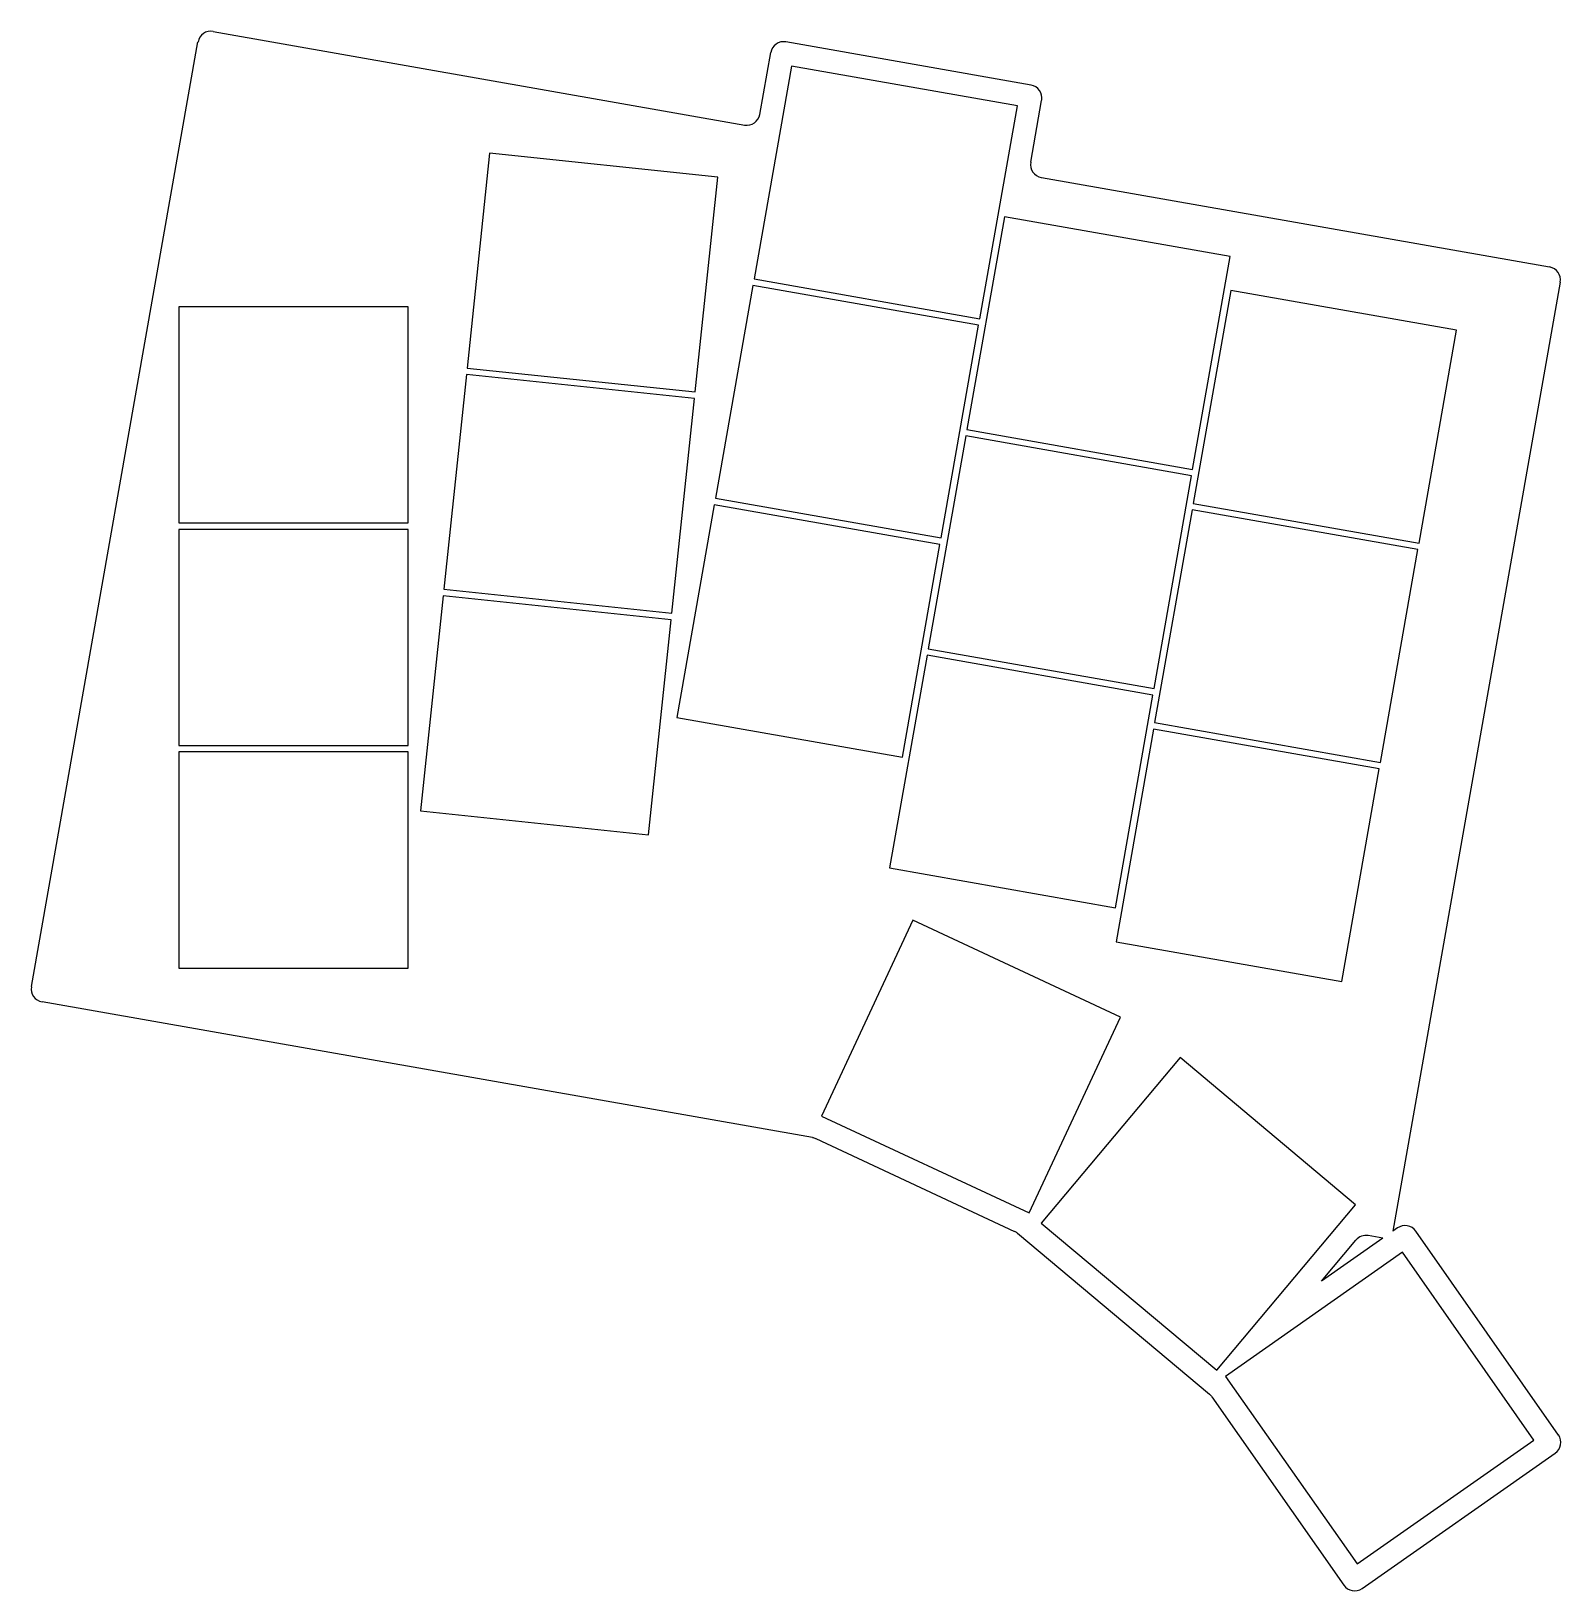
# Model space of a CAD drawing. Header units: millimetres. Extents: x -20 to 97, y -45 to 74.
import ezdxf

# ---------------------------------------------------------------- set-up
doc = ezdxf.new("R2010")
doc.units = ezdxf.units.MM

msp = doc.modelspace()

# ---------------------------------------------------------------- linework, layer by layer
for p, q in [((-6.14, 74.33), (34.44, 67.17)), ((-20.01, 1.38), (-7.3, 73.52)), ((35.6, 67.98), (36.43, 72.71)), ((56.3, 70.22), (37.59, 73.52)), ((38.02, 71.67), (35.16, 55.42)), ((55.26, 68.63), (38.02, 71.67)), ((52.39, 52.38), (55.26, 68.63)), ((56.28, 64.34), (57.11, 69.06)), ((14.97, 65.03), (13.25, 48.62)), ((32.38, 63.2), (14.97, 65.03)), ((30.65, 46.79), (32.38, 63.2)), ((57.09, 63.18), (95.89, 56.34)), ((54.27, 60.17), (51.41, 43.92)), ((71.51, 57.13), (54.27, 60.17)), ((68.64, 40.88), (71.51, 57.13)), ((35.07, 54.93), (32.21, 38.68)), ((52.3, 51.89), (35.07, 54.93)), ((35.16, 55.42), (52.39, 52.38)), ((96.7, 55.18), (83.92, -17.3)), ((71.56, 54.53), (68.69, 38.28)), ((88.79, 51.5), (71.56, 54.53)), ((8.75, 53.3), (-8.75, 53.3)), ((-8.75, 53.3), (-8.75, 36.8)), ((8.75, 36.8), (8.75, 53.3)), ((49.44, 35.64), (52.3, 51.89)), ((85.93, 35.25), (88.79, 51.5)), ((13.2, 48.13), (11.47, 31.72)), ((30.6, 46.3), (13.2, 48.13)), ((13.25, 48.62), (30.65, 46.79)), ((28.88, 29.89), (30.6, 46.3)), ((51.32, 43.43), (48.46, 27.18)), ((68.56, 40.39), (51.32, 43.43)), ((51.41, 43.92), (68.64, 40.88)), ((65.69, 24.14), (68.56, 40.39)), ((32.12, 38.18), (29.25, 21.93)), ((49.35, 35.15), (32.12, 38.18)), ((32.21, 38.68), (49.44, 35.64)), ((68.69, 38.28), (85.93, 35.25)), ((68.6, 37.79), (65.74, 21.54)), ((85.84, 34.75), (68.6, 37.79)), ((-8.75, 36.8), (8.75, 36.8)), ((8.75, 36.3), (-8.75, 36.3)), ((-8.75, 36.3), (-8.75, 19.8)), ((8.75, 19.8), (8.75, 36.3)), ((46.49, 18.9), (49.35, 35.15)), ((82.97, 18.5), (85.84, 34.75)), ((11.42, 31.22), (9.7, 14.81)), ((28.82, 29.39), (11.42, 31.22)), ((11.47, 31.72), (28.88, 29.89)), ((27.1, 12.98), (28.82, 29.39)), ((48.37, 26.69), (45.5, 10.44)), ((65.6, 23.65), (48.37, 26.69)), ((48.46, 27.18), (65.69, 24.14)), ((62.74, 7.4), (65.6, 23.65)), ((29.25, 21.93), (46.49, 18.9)), ((65.74, 21.54), (82.97, 18.5)), ((65.65, 21.05), (62.79, 4.8)), ((82.89, 18.01), (65.65, 21.05)), ((-8.75, 19.8), (8.75, 19.8)), ((8.75, 19.3), (-8.75, 19.3)), ((-8.75, 19.3), (-8.75, 2.8)), ((8.75, 2.8), (8.75, 19.3)), ((80.02, 1.76), (82.89, 18.01)), ((9.7, 14.81), (27.1, 12.98)), ((45.5, 10.44), (62.74, 7.4)), ((47.27, 6.45), (40.3, -8.5)), ((63.13, -0.94), (47.27, 6.45)), ((62.79, 4.8), (80.02, 1.76)), ((-8.75, 2.8), (8.75, 2.8)), ((39.62, -10.15), (-19.2, 0.22)), ((56.16, -15.9), (63.13, -0.94)), ((67.68, -4.04), (57.07, -16.68)), ((81.08, -15.28), (67.68, -4.04)), ((40.3, -8.5), (56.16, -15.9)), ((39.87, -10.23), (55.05, -17.31)), ((70.48, -27.92), (81.08, -15.28)), ((55.27, -17.45), (69.93, -29.75)), ((57.07, -16.68), (70.48, -27.92)), ((83.16, -17.83), (78.48, -21.11)), ((83.16, -17.83), (82.05, -17.63)), ((84.27, -17.05), (83.92, -17.3)), ((96.57, -32.86), (85.67, -17.3)), ((84.66, -18.91), (71.15, -28.38)), ((78.48, -21.11), (81.11, -17.98)), ((94.7, -33.25), (84.66, -18.91)), ((71.15, -28.38), (81.19, -42.71)), ((70.11, -29.95), (80.18, -44.33)), ((81.19, -42.71), (94.7, -33.25)), ((81.58, -44.58), (96.32, -34.25))]:
    msp.add_line(p, q)
for centre, start, end in [((-6.31, 73.34), 80, 170), ((37.41, 72.54), 80, 170), ((56.13, 69.24), 350, 80), ((34.61, 68.16), 260, 350), ((57.26, 64.16), 170, 260), ((95.72, 55.35), 350, 80), ((-19.03, 1.2), 170, 260), ((39.45, -11.14), 65, 80), ((54.63, -18.22), 50, 65), ((81.87, -18.62), 80, 140), ((84.85, -17.87), 35, 125), ((69.29, -30.52), 35, 50), ((95.75, -33.43), 305, 35), ((81, -43.76), 215, 305)]:
    msp.add_arc(centre, 1, start, end)

doc.saveas('drawing.dxf')
